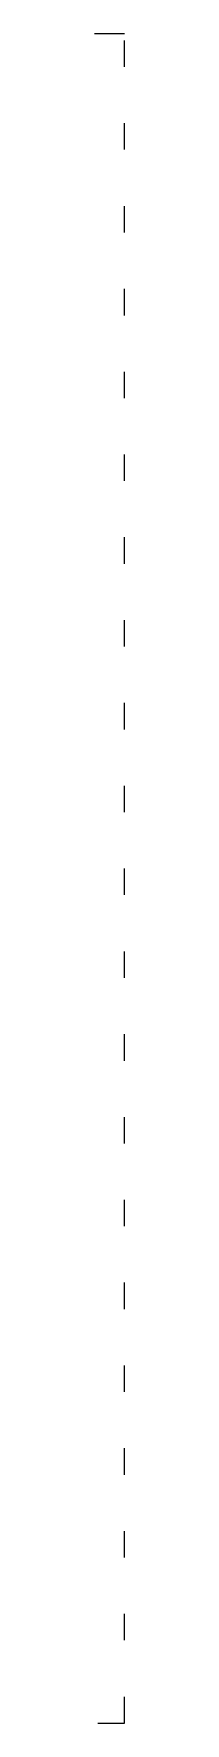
# Model space of a CAD drawing. Header units: millimetres. Extents: x 0 to 33.1, y 1.5 to 45.3.
# Drawn here: x 14.248 to 14.263, y 10.151 to 11.001 of the extents above; entities that cross this region are included whole.
import ezdxf

# ---------------------------------------------------------------- set-up
doc = ezdxf.new("R2010")
doc.units = ezdxf.units.MM
doc.header["$MEASUREMENT"] = 0
doc.layers.get('0').update_dxf_attribs({"linetype": 'CONTINUOUS'})

msp = doc.modelspace()

# ---------------------------------------------------------------- linework, layer by layer
at = {"color": 140, "linetype": 'Continuous'}
for p, q in [((14.2628, 11.0011), (14.2478, 11.0011)), ((14.2628, 10.9844), (14.2628, 10.9978)), ((14.2628, 10.9428), (14.2628, 10.9561)), ((14.2628, 10.9011), (14.2628, 10.9144)), ((14.2628, 10.8594), (14.2628, 10.8728)), ((14.2628, 10.8178), (14.2628, 10.8311)), ((14.2628, 10.7761), (14.2628, 10.7894)), ((14.2628, 10.7344), (14.2628, 10.7478)), ((14.2628, 10.6928), (14.2628, 10.7061)), ((14.2628, 10.6511), (14.2628, 10.6644)), ((14.2628, 10.6094), (14.2628, 10.6228)), ((14.2628, 10.5678), (14.2628, 10.5811)), ((14.2628, 10.5261), (14.2628, 10.5394)), ((14.2628, 10.4844), (14.2628, 10.4978)), ((14.2628, 10.4428), (14.2628, 10.4561)), ((14.2628, 10.4011), (14.2628, 10.4144)), ((14.2628, 10.3594), (14.2628, 10.3728)), ((14.2628, 10.3178), (14.2628, 10.3311)), ((14.2628, 10.2761), (14.2628, 10.2894)), ((14.2628, 10.2344), (14.2628, 10.2478)), ((14.2628, 10.1928), (14.2628, 10.2061)), ((14.2628, 10.1511), (14.2628, 10.1644)), ((14.2494, 10.1511), (14.2628, 10.1511))]:
    msp.add_line(p, q, dxfattribs=at)

doc.saveas('drawing.dxf')
